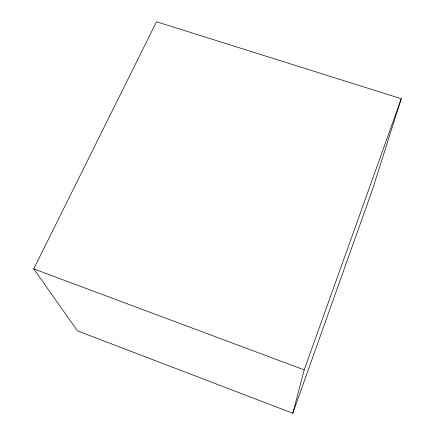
<?xml version="1.0" encoding="UTF-8"?>
<svg xmlns="http://www.w3.org/2000/svg" width="435" height="435" viewBox="0 0 435 435"><rect width="100%" height="100%" fill="white"/><g stroke="black" fill="none" stroke-linecap="round" stroke-linejoin="round"><path stroke-width="0.65" d="M292.809 413.25L304.217 369.875L401.255 98.718L156.513 21.75L33.745 268.895L77.479 330.856L292.809 413.25L372.409 189.747L401.255 98.718M33.745 268.895L304.217 369.875"/></g></svg>
